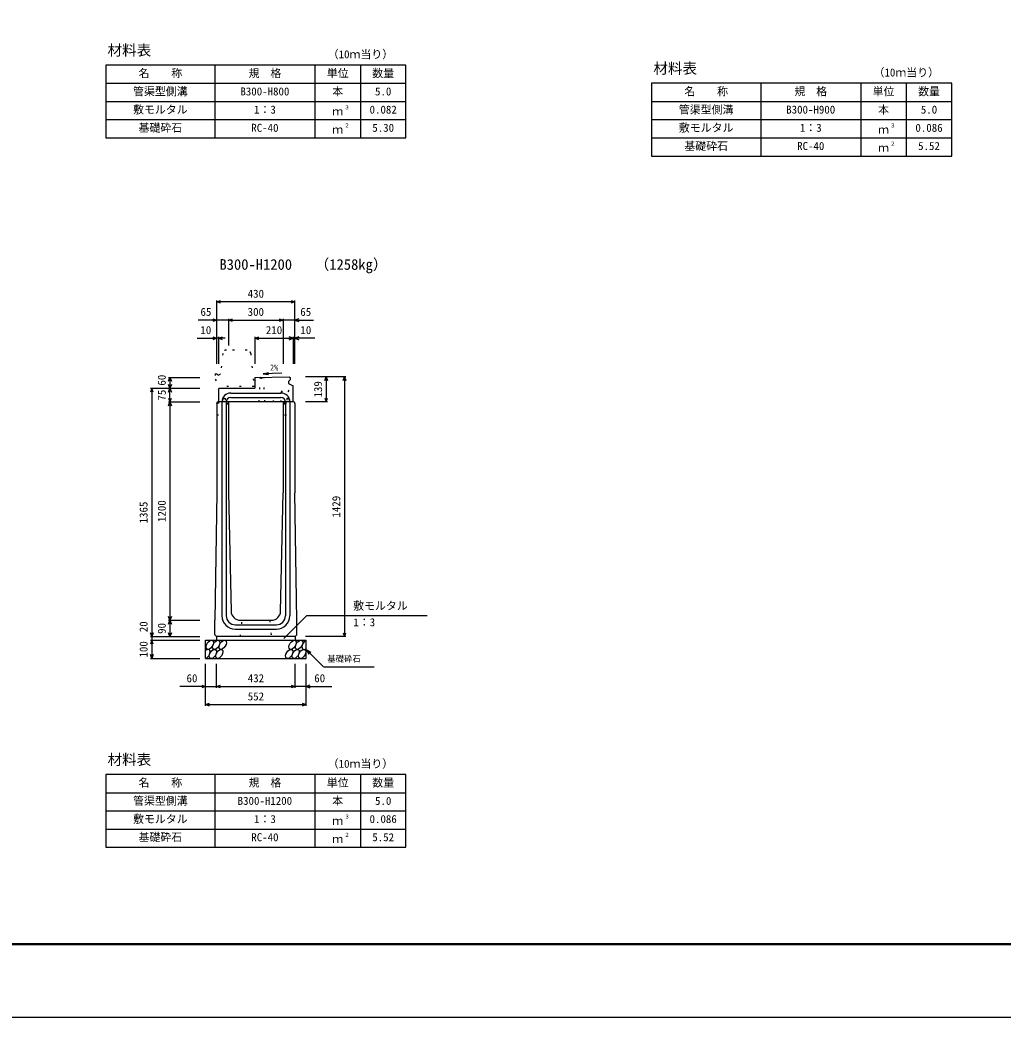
# Model space of a CAD drawing. Units: millimetres, scale not verified. Extents: x -12600 to 12600, y -5940 to 5940.
# Drawn here: x 1403 to 6807, y -5940 to -458 of the extents above; entities that cross this region are included whole.
import ezdxf
from ezdxf.enums import TextEntityAlignment as Align

# ---------------------------------------------------------------- set-up
doc = ezdxf.new("R2010")
doc.units = ezdxf.units.MM
doc.header["$LTSCALE"] = 40
doc.linetypes.add('DOTTED', pattern=[1.75, 0.25, -1.5])
for name, color, linetype, lineweight in [('0-0_DIM', 7, 'Continuous', 25), ('0-1_Defpoints', 5, 'Continuous', 25), ('0-2_HATCH', 6, 'Continuous', 25), ('0-3_HYO', 3, 'Continuous', 25), ('0-4_HYO2', 4, 'Continuous', 25), ('0-5_OUTLINE', 3, 'Continuous', 25), ('0-6_OUTLINE2', 4, 'DOTTED', 25), ('0-7_TXT', 7, 'Continuous', 25), ('0-8_WAKU', 3, 'Continuous', 25)]:
    doc.layers.add(name, color=color, linetype=linetype, lineweight=lineweight)
doc.styles.add('ＭＳ ゴシック', font='')
doc.styles.get('ＭＳ ゴシック').set_extended_font_data('MS Gothic')

msp = doc.modelspace()

# ---------------------------------------------------------------- linework, layer by layer
at = {"layer": '0-0_DIM'}
for p, q in [((2485, -2348.54), (2485, -2001.04)), ((2915, -2008.54), (2485, -2008.54)), ((2915, -2348.54), (2915, -2001.04)), ((2485, -2108.54), (2383.02, -2108.54)), ((2550, -2108.54), (2485, -2108.54)), ((2550, -2101.04), (2550, -2248.54)), ((2550, -2108.54), (2850, -2108.54)), ((2850, -2101.04), (2850, -2348.54)), ((2915, -2108.54), (2850, -2108.54)), ((2915, -2108.54), (3016.98, -2108.54)), ((2376.62, -2208.54), (2485, -2208.54)), ((2495, -2208.54), (2485, -2208.54)), ((2495, -2201.04), (2495, -2348.54)), ((2531.3, -2208.54), (2495, -2208.54)), ((2695, -2201.04), (2695, -2348.54)), ((2695, -2208.54), (2905, -2208.54)), ((2905, -2201.04), (2905, -2348.54)), ((2905, -2208.54), (2915, -2208.54)), ((3023.38, -2208.54), (2915, -2208.54)), ((2220.5, -2423.54), (2393, -2423.54)), ((2228, -2423.54), (2228, -2483.54)), ((3194.5, -2419.54), (2972, -2419.54)), ((3087, -2419.54), (3087, -2558.54)), ((3187, -2419.54), (3187, -3848.54)), ((2120.5, -2483.54), (2393, -2483.54)), ((2128, -2483.54), (2128, -3848.54)), ((2228, -2558.54), (2228, -2483.54)), ((2220.5, -2558.54), (2393, -2558.54)), ((2228, -2558.54), (2228, -3758.54)), ((3094.5, -2558.54), (2972, -2558.54)), ((2220.5, -3758.54), (2393, -3758.54)), ((2228, -3758.54), (2228, -3848.54)), ((2853.11, -3859.35), (2979.34, -3733.11)), ((2979.34, -3733.11), (3640.81, -3733.11)), ((2120.5, -3848.54), (2393, -3848.54)), ((2120.5, -3868.54), (2393, -3868.54)), ((2128, -3848.54), (2128, -3868.54)), ((2128, -3868.54), (2128, -3968.54)), ((3194.5, -3848.54), (2972, -3848.54)), ((2976, -3918.54), (3071.76, -4014.29)), ((2976, -3918.54), (3001.98, -3933.54)), ((2976, -3918.54), (2991, -3944.52)), ((2120.5, -3968.54), (2393, -3968.54)), ((2424, -4229.9), (2424, -3998.54)), ((2484, -4129.9), (2484, -3998.54)), ((2916, -4129.9), (2916, -3998.54)), ((2976, -4229.9), (2976, -3998.54)), ((3072.76, -4014.29), (3350.31, -4014.29)), ((2424, -4122.4), (2282.21, -4122.4)), ((2424, -4122.4), (2484, -4122.4)), ((2484, -4122.4), (2916, -4122.4)), ((2976, -4122.4), (2916, -4122.4)), ((2976, -4122.4), (3117.79, -4122.4)), ((2424, -4222.4), (2976, -4222.4))]:
    msp.add_line(p, q, dxfattribs=at)
for points in [[(2506.14, -2016.23), (2485, -2008.54), (2506.14, -2000.84)], [(2893.86, -2000.84), (2915, -2008.54), (2893.86, -2016.23)], [(2463.86, -2100.84), (2485, -2108.54), (2463.86, -2116.23)], [(2571.14, -2116.23), (2550, -2108.54), (2571.14, -2100.84)], [(2828.86, -2100.84), (2850, -2108.54), (2828.86, -2116.23)], [(2936.14, -2100.84), (2915, -2108.54), (2936.14, -2116.23)], [(2463.86, -2200.84), (2485, -2208.54), (2463.86, -2216.23)], [(2516.14, -2216.23), (2495, -2208.54), (2516.14, -2200.84)], [(2716.14, -2216.23), (2695, -2208.54), (2716.14, -2200.84)], [(2883.86, -2216.23), (2905, -2208.54), (2883.86, -2200.84)], [(2936.14, -2200.84), (2915, -2208.54), (2936.14, -2216.23)], [(2220.3, -2444.68), (2228, -2423.54), (2235.7, -2444.68)], [(2235.7, -2462.39), (2228, -2483.54), (2220.3, -2462.39)], [(3079.3, -2440.68), (3087, -2419.54), (3094.7, -2440.68)], [(3179.3, -2440.68), (3187, -2419.54), (3194.7, -2440.68)], [(2135.7, -2504.68), (2128, -2483.54), (2120.3, -2504.68)], [(2220.3, -2504.68), (2228, -2483.54), (2235.7, -2504.68)], [(2220.3, -2537.39), (2228, -2558.54), (2235.7, -2537.39)], [(2220.3, -2579.68), (2228, -2558.54), (2235.7, -2579.68)], [(3079.3, -2537.39), (3087, -2558.54), (3094.7, -2537.39)], [(2235.7, -3737.39), (2228, -3758.54), (2220.3, -3737.39)], [(2220.3, -3779.68), (2228, -3758.54), (2235.7, -3779.68)], [(2135.7, -3827.39), (2128, -3848.54), (2120.3, -3827.39)], [(2235.7, -3827.39), (2228, -3848.54), (2220.3, -3827.39)], [(3179.3, -3827.39), (3187, -3848.54), (3194.7, -3827.39)], [(2135.7, -3889.68), (2128, -3868.54), (2120.3, -3889.68)], [(2135.7, -3947.39), (2128, -3968.54), (2120.3, -3947.39)], [(2402.86, -4114.71), (2424, -4122.4), (2402.86, -4130.1)], [(2505.14, -4130.1), (2484, -4122.4), (2505.14, -4114.71)], [(2894.86, -4114.71), (2916, -4122.4), (2894.86, -4130.1)], [(2997.14, -4114.71), (2976, -4122.4), (2997.14, -4130.1)], [(2445.14, -4230.1), (2424, -4222.4), (2445.14, -4214.71)], [(2954.86, -4214.71), (2976, -4222.4), (2954.86, -4230.1)]]:
    msp.add_lwpolyline(points, dxfattribs=at)
at = {"layer": '0-1_Defpoints'}
msp.add_lwpolyline([(-4200, -5940), (12600, -5940), (12600, 5940), (-4200, 5940)], close=True, dxfattribs=at)
at = {"layer": '0-2_HATCH'}
for centre in [(2446.89, -3893.54), (2482.37, -3893.54), (2517.84, -3893.54), (2902.05, -3893.54), (2937.52, -3893.54), (2463.77, -3943.54), (2499.25, -3943.54), (2883.45, -3943.54), (2918.93, -3943.54), (2954.41, -3943.54)]:
    msp.add_ellipse(centre, major_axis=(14.54, 23.54), ratio=0.5792, dxfattribs=at)
for centre, start_param, end_param in [((2973, -3893.54), 0.6666252, 4.1103269), ((2428.3, -3943.54), 3.7419964, 7.318141)]:
    msp.add_ellipse(centre, major_axis=(14.54, 23.54), ratio=0.5792, start_param=start_param, end_param=end_param, dxfattribs=at)
at = {"layer": '0-3_HYO'}
for p, q in [((2475, -706.64), (2475, -1106.64)), ((3025, -706.64), (3025, -1106.64)), ((3275, -706.64), (3275, -1106.64)), ((1875, -806.64), (3525, -806.64)), ((5475, -806.64), (5475, -1206.64)), ((6025, -806.64), (6025, -1206.64)), ((6275, -806.64), (6275, -1206.64)), ((4875, -906.64), (6525, -906.64)), ((2475, -4606.64), (2475, -5006.64)), ((3025, -4606.64), (3025, -5006.64)), ((3275, -4606.64), (3275, -5006.64)), ((1875, -4706.64), (3525, -4706.64))]:
    msp.add_line(p, q, dxfattribs=at)
for points in [[(1875, -1106.64), (3525, -1106.64), (3525, -706.64), (1875, -706.64)], [(4875, -1206.64), (6525, -1206.64), (6525, -806.64), (4875, -806.64)], [(1875, -5006.64), (3525, -5006.64), (3525, -4606.64), (1875, -4606.64)]]:
    msp.add_lwpolyline(points, close=True, dxfattribs=at)
at = {"layer": '0-4_HYO2'}
for p, q in [((1875, -906.64), (3525, -906.64)), ((1875, -1006.64), (3525, -1006.64)), ((4875, -1006.64), (6525, -1006.64)), ((4875, -1106.64), (6525, -1106.64)), ((1875, -4806.64), (3525, -4806.64)), ((1875, -4906.64), (3525, -4906.64))]:
    msp.add_line(p, q, dxfattribs=at)
at = {"layer": '0-5_OUTLINE', "linetype": 'DOTTED'}
for p, q in [((2518.19, -2291.59), (2507, -2403.54)), ((2651.9, -2273.54), (2538.1, -2273.54)), ((2671.8, -2291.55), (2690, -2473.54)), ((2477, -2403.54), (2477, -2433.54)), ((2477, -2403.54), (2485, -2403.54)), ((2477, -2433.54), (2500, -2473.54)), ((2690, -2473.54), (2500, -2473.54))]:
    msp.add_line(p, q, dxfattribs=at)
at = {"layer": '0-5_OUTLINE'}
for p, q in [((2695, -2423.54), (2884, -2419.94)), ((2695, -2423.54), (2695, -2483.54)), ((2880, -2446.54), (2889, -2436.54)), ((2880, -2446.54), (2880, -2456.54)), ((2880, -2456.54), (2905, -2469.54)), ((2884, -2419.94), (2889, -2424.84)), ((2889, -2424.84), (2889, -2436.54)), ((2495, -2489.54), (2501, -2483.54)), ((2495, -2489.54), (2495, -2552.54)), ((2501, -2483.54), (2695, -2483.54)), ((2905, -2552.54), (2905, -2469.54)), ((2485, -2568.54), (2490, -2558.54)), ((2485, -2568.54), (2485, -3058.54)), ((2910, -2558.54), (2490, -2558.54)), ((2495, -2552.54), (2501, -2558.54)), ((2550, -2558.54), (2550, -3058.54)), ((2850, -2558.54), (2850, -3058.54)), ((2899, -2558.54), (2905, -2552.54)), ((2910, -2558.54), (2915, -2568.54)), ((2915, -2568.54), (2915, -3058.54)), ((2485, -3058.54), (2475, -3758.54)), ((2550, -3058.54), (2563.95, -3709.61)), ((2836.05, -3709.61), (2850, -3058.54)), ((2925, -3758.54), (2915, -3058.54)), ((2475, -3839.54), (2475, -3758.54)), ((2613.94, -3758.54), (2786.06, -3758.54)), ((2925, -3839.54), (2925, -3758.54)), ((2424, -3868.54), (2976, -3868.54)), ((2424, -3968.54), (2424, -3868.54)), ((2484, -3848.54), (2475, -3839.54)), ((2916, -3848.54), (2484, -3848.54)), ((2484, -3848.54), (2484, -3868.54)), ((2916, -3848.54), (2925, -3839.54)), ((2916, -3848.54), (2916, -3868.54)), ((2976, -3968.54), (2976, -3868.54)), ((2424, -3968.54), (2976, -3968.54))]:
    msp.add_line(p, q, dxfattribs=at)
at = {"layer": '0-5_OUTLINE', "linetype": 'DOTTED'}
msp.add_lwpolyline([(2485, -2403.54), (2495, -2413.54), (2505, -2403.54), (2507, -2403.54)], dxfattribs=at)
for centre, start, end in [((2538.1, -2293.54), 90, 174.40835), ((2651.9, -2293.54), 4.08463, 90)]:
    msp.add_arc(centre, 20, start, end, dxfattribs=at)
at = {"layer": '0-5_OUTLINE'}
for centre, start, end in [((2613.94, -3708.54), 181.22758, 270), ((2786.06, -3708.54), 270, 358.77242)]:
    msp.add_arc(centre, 50, start, end, dxfattribs=at)
at = {"layer": '0-6_OUTLINE2'}
for p, q in [((2718.5, -2558.54), (2725, -2427.29)), ((2725, -2427.29), (2722.53, -2423.01)), ((2725, -2427.29), (2743, -2427.29)), ((2743, -2427.29), (2745.73, -2422.57)), ((2749.5, -2558.54), (2743, -2427.29)), ((2792.97, -2558.54), (2881.47, -2457.3)), ((2835.65, -2558.54), (2903.37, -2468.69)), ((2487.75, -2563.04), (2542, -2563.04)), ((2518.5, -2538.04), (2530.5, -2538.04)), ((2518.5, -2538.04), (2518.5, -2563.04)), ((2530.5, -2538.04), (2530.5, -2563.04)), ((2542, -2563.04), (2542, -2628.54)), ((2858, -2563.04), (2858, -2628.54)), ((2858, -2563.04), (2912.25, -2563.04)), ((2869.5, -2538.04), (2881.5, -2538.04)), ((2869.5, -2538.04), (2869.5, -2563.04)), ((2881.5, -2538.04), (2881.5, -2563.04)), ((2485, -2628.54), (2542, -2628.54)), ((2858, -2628.54), (2915, -2628.54)), ((2615, -3848.54), (2625, -3758.54)), ((2775, -3758.54), (2785, -3848.54))]:
    msp.add_line(p, q, dxfattribs=at)
at = {"layer": '0-6_OUTLINE2', "linetype": 'Continuous'}
for p, q in [((2562, -2509.54), (2838, -2509.54)), ((2513, -2558.54), (2513, -3733.54)), ((2537, -2558.54), (2537, -3733.54)), ((2562, -2533.54), (2838, -2533.54)), ((2863, -2558.54), (2863, -3733.54)), ((2887, -2558.54), (2887, -3733.54)), ((2587, -3783.54), (2813, -3783.54)), ((2587, -3807.54), (2813, -3807.54))]:
    msp.add_line(p, q, dxfattribs=at)
for centre, radius, start, end in [((2562, -2558.54), 49, 90, 180), ((2838, -2558.54), 49, 0, 90), ((2562, -2558.54), 25, 90, 180), ((2838, -2558.54), 25, 0, 90), ((2587, -3733.54), 74, 180, 270), ((2587, -3733.54), 50, 180, 270), ((2813, -3733.54), 50, 270, 0), ((2813, -3733.54), 74, 270, 0)]:
    msp.add_arc(centre, radius, start, end, dxfattribs=at)
at = {"layer": '0-7_TXT'}
msp.add_line((2740.63, -2403.11), (2770.27, -2407.75), dxfattribs=at)
msp.add_lwpolyline([(2842.12, -2401.17), (2740.63, -2403.11), (2770.07, -2397.34)], dxfattribs=at)
at = {"layer": '0-8_WAKU', "lineweight": 50}
msp.add_lwpolyline([(-3800, -5540), (12200, -5540), (12200, 5540), (-3800, 5540)], close=True, dxfattribs=at)

# ---------------------------------------------------------------- texts
at = {"layer": '0-0_DIM', "style": 'ＭＳ ゴシック'}
for s, height, p in [('430', 43.99, (2655, -1998.54)), ('65', 43.99, (2395.68, -2098.54)), ('300', 43.99, (2655, -2098.54)), ('65', 43.99, (2944.32, -2098.54)), ('10', 43.99, (2395.16, -2198.54)), ('210', 43.99, (2755, -2198.54)), ('10', 43.99, (2944.84, -2198.54)), ('敷モルタル', 43.99, (3234.94, -3714.38)), ('1：3', 43.99, (3235.94, -3805.07)), ('基礎砕石', 32.99, (3092.32, -3997.12)), ('60', 43.99, (2319, -4112.4)), ('432', 43.99, (2655.53, -4112.4)), ('60', 43.99, (3021, -4112.4)), ('552', 43.99, (2655.53, -4212.4))]:
    msp.add_text(s, height=height, dxfattribs=at).set_placement(p, align=Align.BOTTOM_LEFT)
for s, p in [('60', (2218, -2468.54)), ('139', (3077, -2534.04)), ('75', (2218, -2551.04)), ('1365', (2118, -3226.04)), ('1200', (2218, -3218.54)), ('1429', (3177, -3194.04)), ('20', (2118, -3824.22)), ('90', (2218, -3833.54)), ('100', (2118, -3963.54))]:
    msp.add_text(s, height=43.99, rotation=90, dxfattribs=at).set_placement(p, align=Align.BOTTOM_LEFT)
at = {"layer": '0-7_TXT', "style": 'ＭＳ ゴシック'}
for s, height, p in [('材料表', 58.65, (1885, -671.64)), ('（10ｍ当り）', 43.99, (3095, -682.64)), ('材料表', 58.65, (4885, -771.64)), ('名\u3000\u3000称', 43.99, (2055, -786.64)), ('規\u3000格', 43.99, (2660, -786.64)), ('単位', 43.99, (3090, -786.64)), ('数量', 43.99, (3340, -786.64)), ('（10ｍ当り）', 43.99, (6095, -782.64)), ('管渠型側溝', 43.99, (2025, -886.64)), ('B300-H800', 43.99, (2615, -886.64)), ('本', 43.99, (3120, -886.64)), ('5.0', 43.99, (3355, -886.64)), ('名\u3000\u3000称', 43.99, (5055, -886.64)), ('規\u3000格', 43.99, (5660, -886.64)), ('単位', 43.99, (6090, -886.64)), ('数量', 43.99, (6340, -886.64)), ('敷モルタル', 43.99, (2025, -986.64)), ('1：3', 43.99, (2690, -986.64)), ('３', 21.99, (3185.54, -956.27)), ('0.082', 43.99, (3325, -986.64)), ('管渠型側溝', 43.99, (5025, -986.64)), ('B300-H900', 43.99, (5615, -986.64)), ('本', 43.99, (6120, -986.64)), ('5.0', 43.99, (6355, -986.64)), ('ｍ', 43.99, (3120, -996.64)), ('基礎砕石', 43.99, (2055, -1086.64)), ('RC-40', 43.99, (2675, -1086.64)), ('２', 21.99, (3185.54, -1056.27)), ('5.30', 43.99, (3340, -1086.64)), ('敷モルタル', 43.99, (5025, -1086.64)), ('1：3', 43.99, (5690, -1086.64)), ('３', 21.99, (6185.54, -1056.27)), ('0.086', 43.99, (6325, -1086.64)), ('ｍ', 43.99, (3120, -1096.64)), ('ｍ', 43.99, (6120, -1096.64)), ('基礎砕石', 43.99, (5055, -1186.64)), ('RC-40', 43.99, (5675, -1186.64)), ('ｍ', 43.99, (6120, -1196.64)), ('２', 21.99, (6185.54, -1156.27)), ('5.52', 43.99, (6340, -1186.64)), ('B300-H1200', 58.65, (2500, -1849.56)), ('（1258kg）', 58.65, (3023.7, -1849.56)), ('2%', 32.99, (2778.1, -2395.5)), ('材料表', 58.65, (1885, -4571.64)), ('（10ｍ当り）', 43.99, (3095, -4582.64)), ('名\u3000\u3000称', 43.99, (2055, -4686.64)), ('規\u3000格', 43.99, (2660, -4686.64)), ('単位', 43.99, (3090, -4686.64)), ('数量', 43.99, (3340, -4686.64)), ('管渠型側溝', 43.99, (2025, -4786.64)), ('B300-H1200', 43.99, (2600, -4786.64)), ('本', 43.99, (3120, -4786.64)), ('5.0', 43.99, (3355, -4786.64)), ('敷モルタル', 43.99, (2025, -4886.64)), ('1：3', 43.99, (2690, -4886.64)), ('ｍ', 43.99, (3120, -4896.64)), ('３', 21.99, (3185.54, -4856.27)), ('0.086', 43.99, (3325, -4886.64)), ('基礎砕石', 43.99, (2055, -4986.64)), ('RC-40', 43.99, (2675, -4986.64)), ('２', 21.99, (3185.54, -4956.27)), ('5.52', 43.99, (3340, -4986.64)), ('ｍ', 43.99, (3120, -4996.64))]:
    msp.add_text(s, height=height, dxfattribs=at).set_placement(p, align=Align.BOTTOM_LEFT)

doc.saveas('drawing.dxf')
